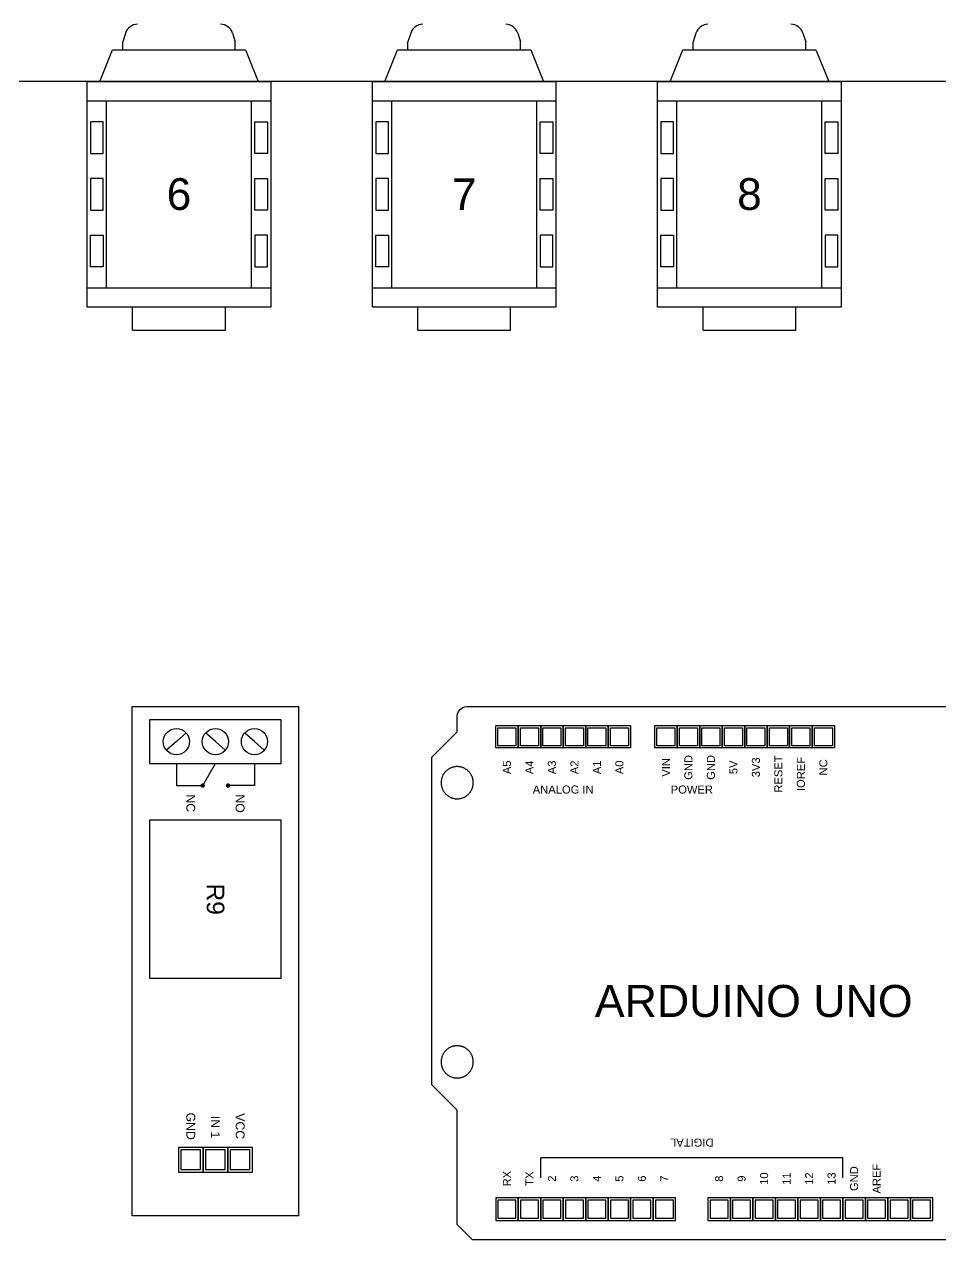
# Model space of a CAD drawing. Header units: centimetres. Extents: x 3.3 to 32.6, y -5.1 to 16.9.
# Drawn here: x 14.54 to 18.155, y 2.215 to 7.006 of the extents above; entities that cross this region are included whole.
import ezdxf

# ---------------------------------------------------------------- set-up
doc = ezdxf.new("R2010")
doc.units = ezdxf.units.CM
doc.header["$MEASUREMENT"] = 0
for name, color, linetype in [('Board', 9, 'Continuous'), ('Components', 3, 'Continuous'), ('Contact', 1, 'Continuous'), ('Ligne', 4, 'Continuous')]:
    doc.layers.add(name, color=color, linetype=linetype)
doc.layers.add('Incisione', color=7, linetype='Continuous', true_color=0x1710ff)
doc.layers.add('Taglio', color=7, linetype='Continuous', true_color=0xc0240f)
doc.styles.get("Standard").update_dxf_attribs({"font": 'arial.ttf'})

msp = doc.modelspace()

# ---------------------------------------------------------------- linework, layer by layer
at = {"ltscale": 0.5}
for p, q in [((14.96546, 2.30952), (14.96546, 4.31661)), ((15.62317, 2.30952), (15.62317, 4.31661)), ((15.55394, 4.26468), (15.03469, 4.26468)), ((15.03469, 4.26468), (15.03469, 4.0916)), ((15.55394, 4.0916), (15.55394, 4.26468)), ((16.3998, 4.24179), (16.48852, 4.24179)), ((16.3998, 4.15307), (16.3998, 4.24179)), ((16.40867, 4.23292), (16.47965, 4.23292)), ((16.40867, 4.16194), (16.40867, 4.23292)), ((16.47965, 4.23292), (16.47965, 4.16194)), ((16.48852, 4.24179), (16.48852, 4.15307)), ((16.48852, 4.24179), (16.57724, 4.24179)), ((16.48852, 4.15307), (16.48852, 4.24179)), ((16.49739, 4.23292), (16.56837, 4.23292)), ((16.49739, 4.16194), (16.49739, 4.23292)), ((16.56837, 4.23292), (16.56837, 4.16194)), ((16.57724, 4.24179), (16.57724, 4.15307)), ((16.57724, 4.24179), (16.66596, 4.24179)), ((16.57724, 4.15307), (16.57724, 4.24179)), ((16.58612, 4.23292), (16.65709, 4.23292)), ((16.58612, 4.16194), (16.58612, 4.23292)), ((16.65709, 4.23292), (16.65709, 4.16194)), ((16.66596, 4.24179), (16.66596, 4.15307)), ((16.66596, 4.24179), (16.75469, 4.24179)), ((16.66596, 4.15307), (16.66596, 4.24179)), ((16.67484, 4.23292), (16.74581, 4.23292)), ((16.67484, 4.16194), (16.67484, 4.23292)), ((16.74581, 4.23292), (16.74581, 4.16194)), ((16.75469, 4.24179), (16.84341, 4.24179)), ((16.75469, 4.15307), (16.75469, 4.24179)), ((16.75469, 4.24179), (16.75469, 4.15307)), ((16.76356, 4.23292), (16.83453, 4.23292)), ((16.76356, 4.16194), (16.76356, 4.23292)), ((16.83453, 4.23292), (16.83453, 4.16194)), ((16.84341, 4.24179), (16.84341, 4.15307)), ((16.84341, 4.24179), (16.93213, 4.24179)), ((16.84341, 4.15307), (16.84341, 4.24179)), ((16.85228, 4.23292), (16.92326, 4.23292)), ((16.85228, 4.16194), (16.85228, 4.23292)), ((16.92326, 4.23292), (16.92326, 4.16194)), ((16.93213, 4.24179), (16.93213, 4.15307)), ((17.02692, 4.24179), (17.11564, 4.24179)), ((17.02692, 4.15307), (17.02692, 4.24179)), ((17.03579, 4.23292), (17.10677, 4.23292)), ((17.03579, 4.16194), (17.03579, 4.23292)), ((17.10677, 4.23292), (17.10677, 4.16194)), ((17.11564, 4.24179), (17.11564, 4.15307)), ((17.11564, 4.24179), (17.20436, 4.24179)), ((17.11564, 4.15307), (17.11564, 4.24179)), ((17.12451, 4.23292), (17.19549, 4.23292)), ((17.12451, 4.16194), (17.12451, 4.23292)), ((17.19549, 4.23292), (17.19549, 4.16194)), ((17.20436, 4.24179), (17.20436, 4.15307)), ((17.20436, 4.24179), (17.29308, 4.24179)), ((17.20436, 4.15307), (17.20436, 4.24179)), ((17.21323, 4.23292), (17.28421, 4.23292)), ((17.21323, 4.16194), (17.21323, 4.23292)), ((17.28421, 4.23292), (17.28421, 4.16194)), ((17.29308, 4.24179), (17.29308, 4.15307)), ((17.29308, 4.24179), (17.3818, 4.24179)), ((17.29308, 4.15307), (17.29308, 4.24179)), ((17.30195, 4.23292), (17.37293, 4.23292)), ((17.30195, 4.16194), (17.30195, 4.23292)), ((17.37293, 4.23292), (17.37293, 4.16194)), ((17.3818, 4.24179), (17.47052, 4.24179)), ((17.3818, 4.15307), (17.3818, 4.24179)), ((17.3818, 4.24179), (17.3818, 4.15307)), ((17.39067, 4.23292), (17.46165, 4.23292)), ((17.39067, 4.16194), (17.39067, 4.23292)), ((17.46165, 4.23292), (17.46165, 4.16194)), ((17.47052, 4.24179), (17.47052, 4.15307)), ((17.47052, 4.24179), (17.55924, 4.24179)), ((17.47052, 4.15307), (17.47052, 4.24179)), ((17.47939, 4.23292), (17.55037, 4.23292)), ((17.47939, 4.16194), (17.47939, 4.23292)), ((17.55037, 4.23292), (17.55037, 4.16194)), ((17.55924, 4.24179), (17.55924, 4.15307)), ((17.55924, 4.24179), (17.64796, 4.24179)), ((17.55924, 4.15307), (17.55924, 4.24179)), ((17.56812, 4.23292), (17.63909, 4.23292)), ((17.56812, 4.16194), (17.56812, 4.23292)), ((17.63909, 4.23292), (17.63909, 4.16194)), ((17.64796, 4.24179), (17.64796, 4.15307)), ((17.64796, 4.24179), (17.73669, 4.24179)), ((17.64796, 4.15307), (17.64796, 4.24179)), ((17.65684, 4.23292), (17.72781, 4.23292)), ((17.65684, 4.16194), (17.65684, 4.23292)), ((17.72781, 4.23292), (17.72781, 4.16194)), ((17.73669, 4.24179), (17.73669, 4.15307)), ((15.14032, 4.17814), (15.10149, 4.14399)), ((15.14032, 4.17814), (15.17915, 4.2123)), ((15.29431, 4.17814), (15.25548, 4.2123)), ((15.29431, 4.17814), (15.33315, 4.14399)), ((15.4483, 4.17814), (15.40947, 4.2123)), ((15.4483, 4.17814), (15.48714, 4.14399)), ((16.48852, 4.15307), (16.3998, 4.15307)), ((16.47965, 4.16194), (16.40867, 4.16194)), ((16.57724, 4.15307), (16.48852, 4.15307)), ((16.56837, 4.16194), (16.49739, 4.16194)), ((16.66596, 4.15307), (16.57724, 4.15307)), ((16.65709, 4.16194), (16.58612, 4.16194)), ((16.75469, 4.15307), (16.66596, 4.15307)), ((16.74581, 4.16194), (16.67484, 4.16194)), ((16.84341, 4.15307), (16.75469, 4.15307)), ((16.83453, 4.16194), (16.76356, 4.16194)), ((16.93213, 4.15307), (16.84341, 4.15307)), ((16.92326, 4.16194), (16.85228, 4.16194)), ((17.11564, 4.15307), (17.02692, 4.15307)), ((17.10677, 4.16194), (17.03579, 4.16194)), ((17.20436, 4.15307), (17.11564, 4.15307)), ((17.19549, 4.16194), (17.12451, 4.16194)), ((17.29308, 4.15307), (17.20436, 4.15307)), ((17.28421, 4.16194), (17.21323, 4.16194)), ((17.3818, 4.15307), (17.29308, 4.15307)), ((17.37293, 4.16194), (17.30195, 4.16194)), ((17.47052, 4.15307), (17.3818, 4.15307)), ((17.46165, 4.16194), (17.39067, 4.16194)), ((17.55924, 4.15307), (17.47052, 4.15307)), ((17.55037, 4.16194), (17.47939, 4.16194)), ((17.64796, 4.15307), (17.55924, 4.15307)), ((17.63909, 4.16194), (17.56812, 4.16194)), ((17.73669, 4.15307), (17.64796, 4.15307)), ((17.72781, 4.16194), (17.65684, 4.16194)), ((15.03469, 4.0916), (15.55394, 4.0916)), ((15.55394, 3.8686), (15.03469, 3.8686)), ((15.03469, 3.8686), (15.03469, 3.2455)), ((15.55394, 3.2455), (15.55394, 3.8686)), ((15.03469, 3.2455), (15.55394, 3.2455)), ((15.24563, 2.57862), (15.14827, 2.57862)), ((15.14827, 2.57862), (15.14827, 2.48126)), ((15.2359, 2.56888), (15.15801, 2.56888)), ((15.15801, 2.56888), (15.15801, 2.491)), ((15.2359, 2.491), (15.2359, 2.56888)), ((15.24563, 2.48126), (15.24563, 2.57862)), ((15.34299, 2.57862), (15.24563, 2.57862)), ((15.24563, 2.57862), (15.24563, 2.48126)), ((15.33326, 2.56888), (15.25537, 2.56888)), ((15.25537, 2.56888), (15.25537, 2.491)), ((15.33326, 2.491), (15.33326, 2.56888)), ((15.34299, 2.48126), (15.34299, 2.57862)), ((15.44035, 2.57862), (15.34299, 2.57862)), ((15.34299, 2.57862), (15.34299, 2.48126)), ((15.43061, 2.56888), (15.35273, 2.56888)), ((15.35273, 2.56888), (15.35273, 2.491)), ((15.43061, 2.491), (15.43061, 2.56888)), ((15.44035, 2.48126), (15.44035, 2.57862)), ((15.14827, 2.48126), (15.24563, 2.48126)), ((15.15801, 2.491), (15.2359, 2.491)), ((15.24563, 2.48126), (15.34299, 2.48126)), ((15.25537, 2.491), (15.33326, 2.491)), ((15.34299, 2.48126), (15.44035, 2.48126)), ((15.35273, 2.491), (15.43061, 2.491)), ((16.48852, 2.37928), (16.3998, 2.37928)), ((16.3998, 2.37928), (16.3998, 2.29056)), ((16.47965, 2.37041), (16.40867, 2.37041)), ((16.40867, 2.37041), (16.40867, 2.29943)), ((16.47965, 2.29943), (16.47965, 2.37041)), ((16.48852, 2.29056), (16.48852, 2.37928)), ((16.57724, 2.37928), (16.48852, 2.37928)), ((16.48852, 2.37928), (16.48852, 2.29056)), ((16.56837, 2.37041), (16.49739, 2.37041)), ((16.49739, 2.37041), (16.49739, 2.29943)), ((16.56837, 2.29943), (16.56837, 2.37041)), ((16.57724, 2.29056), (16.57724, 2.37928)), ((16.66596, 2.37928), (16.57724, 2.37928)), ((16.57724, 2.37928), (16.57724, 2.29056)), ((16.65709, 2.37041), (16.58612, 2.37041)), ((16.58612, 2.37041), (16.58612, 2.29943)), ((16.65709, 2.29943), (16.65709, 2.37041)), ((16.66596, 2.29056), (16.66596, 2.37928)), ((16.75469, 2.37928), (16.66596, 2.37928)), ((16.66596, 2.37928), (16.66596, 2.29056)), ((16.74581, 2.37041), (16.67484, 2.37041)), ((16.67484, 2.37041), (16.67484, 2.29943)), ((16.74581, 2.29943), (16.74581, 2.37041)), ((16.84341, 2.37928), (16.75469, 2.37928)), ((16.75469, 2.37928), (16.75469, 2.29056)), ((16.75469, 2.29056), (16.75469, 2.37928)), ((16.83453, 2.37041), (16.76356, 2.37041)), ((16.76356, 2.37041), (16.76356, 2.29943)), ((16.83453, 2.29943), (16.83453, 2.37041)), ((16.84341, 2.29056), (16.84341, 2.37928)), ((16.93213, 2.37928), (16.84341, 2.37928)), ((16.84341, 2.37928), (16.84341, 2.29056)), ((16.92326, 2.37041), (16.85228, 2.37041)), ((16.85228, 2.37041), (16.85228, 2.29943)), ((16.92326, 2.29943), (16.92326, 2.37041)), ((16.93213, 2.29056), (16.93213, 2.37928)), ((17.02085, 2.37928), (16.93213, 2.37928)), ((16.93213, 2.37928), (16.93213, 2.29056)), ((17.01198, 2.37041), (16.941, 2.37041)), ((16.941, 2.37041), (16.941, 2.29943)), ((17.01198, 2.29943), (17.01198, 2.37041)), ((17.02085, 2.29056), (17.02085, 2.37928)), ((17.10957, 2.37928), (17.02085, 2.37928)), ((17.02085, 2.37928), (17.02085, 2.29056)), ((17.1007, 2.37041), (17.02972, 2.37041)), ((17.02972, 2.37041), (17.02972, 2.29943)), ((17.1007, 2.29943), (17.1007, 2.37041)), ((17.10957, 2.29056), (17.10957, 2.37928)), ((17.32548, 2.37928), (17.23676, 2.37928)), ((17.23676, 2.37928), (17.23676, 2.29056)), ((17.31661, 2.37041), (17.24563, 2.37041)), ((17.24563, 2.37041), (17.24563, 2.29943)), ((17.31661, 2.29943), (17.31661, 2.37041)), ((17.32548, 2.29056), (17.32548, 2.37928)), ((17.4142, 2.37928), (17.32548, 2.37928)), ((17.32548, 2.37928), (17.32548, 2.29056)), ((17.40533, 2.37041), (17.33435, 2.37041)), ((17.33435, 2.37041), (17.33435, 2.29943)), ((17.40533, 2.29943), (17.40533, 2.37041)), ((17.4142, 2.29056), (17.4142, 2.37928)), ((17.50292, 2.37928), (17.4142, 2.37928)), ((17.4142, 2.37928), (17.4142, 2.29056)), ((17.49405, 2.37041), (17.42307, 2.37041)), ((17.42307, 2.37041), (17.42307, 2.29943)), ((17.49405, 2.29943), (17.49405, 2.37041)), ((17.50292, 2.29056), (17.50292, 2.37928)), ((17.59164, 2.37928), (17.50292, 2.37928)), ((17.50292, 2.37928), (17.50292, 2.29056)), ((17.58277, 2.37041), (17.51179, 2.37041)), ((17.51179, 2.37041), (17.51179, 2.29943)), ((17.58277, 2.29943), (17.58277, 2.37041)), ((17.68036, 2.37928), (17.59164, 2.37928)), ((17.59164, 2.37928), (17.59164, 2.29056)), ((17.59164, 2.29056), (17.59164, 2.37928)), ((17.67149, 2.37041), (17.60052, 2.37041)), ((17.60052, 2.37041), (17.60052, 2.29943)), ((17.67149, 2.29943), (17.67149, 2.37041)), ((17.68036, 2.29056), (17.68036, 2.37928)), ((17.76909, 2.37928), (17.68036, 2.37928)), ((17.68036, 2.37928), (17.68036, 2.29056)), ((17.76021, 2.37041), (17.68924, 2.37041)), ((17.68924, 2.37041), (17.68924, 2.29943)), ((17.76021, 2.29943), (17.76021, 2.37041)), ((17.76909, 2.29056), (17.76909, 2.37928)), ((17.85781, 2.37928), (17.76909, 2.37928)), ((17.76909, 2.37928), (17.76909, 2.29056)), ((17.84893, 2.37041), (17.77796, 2.37041)), ((17.77796, 2.37041), (17.77796, 2.29943)), ((17.84893, 2.29943), (17.84893, 2.37041)), ((17.85781, 2.29056), (17.85781, 2.37928)), ((17.94653, 2.37928), (17.85781, 2.37928)), ((17.85781, 2.37928), (17.85781, 2.29056)), ((17.93766, 2.37041), (17.86668, 2.37041)), ((17.86668, 2.37041), (17.86668, 2.29943)), ((17.93766, 2.29943), (17.93766, 2.37041)), ((17.94653, 2.29056), (17.94653, 2.37928)), ((18.03525, 2.37928), (17.94653, 2.37928)), ((17.94653, 2.37928), (17.94653, 2.29056)), ((18.02638, 2.37041), (17.9554, 2.37041)), ((17.9554, 2.37041), (17.9554, 2.29943)), ((18.02638, 2.29943), (18.02638, 2.37041)), ((18.03525, 2.29056), (18.03525, 2.37928)), ((18.12397, 2.37928), (18.03525, 2.37928)), ((18.03525, 2.37928), (18.03525, 2.29056)), ((18.1151, 2.37041), (18.04412, 2.37041)), ((18.04412, 2.37041), (18.04412, 2.29943)), ((18.1151, 2.29943), (18.1151, 2.37041)), ((18.12397, 2.29056), (18.12397, 2.37928)), ((16.3998, 2.29056), (16.48852, 2.29056)), ((16.40867, 2.29943), (16.47965, 2.29943)), ((16.48852, 2.29056), (16.57724, 2.29056)), ((16.49739, 2.29943), (16.56837, 2.29943)), ((16.57724, 2.29056), (16.66596, 2.29056)), ((16.58612, 2.29943), (16.65709, 2.29943)), ((16.66596, 2.29056), (16.75469, 2.29056)), ((16.67484, 2.29943), (16.74581, 2.29943)), ((16.75469, 2.29056), (16.84341, 2.29056)), ((16.76356, 2.29943), (16.83453, 2.29943)), ((16.84341, 2.29056), (16.93213, 2.29056)), ((16.85228, 2.29943), (16.92326, 2.29943)), ((16.93213, 2.29056), (17.02085, 2.29056)), ((16.941, 2.29943), (17.01198, 2.29943)), ((17.02085, 2.29056), (17.10957, 2.29056)), ((17.02972, 2.29943), (17.1007, 2.29943)), ((17.23676, 2.29056), (17.32548, 2.29056)), ((17.24563, 2.29943), (17.31661, 2.29943)), ((17.32548, 2.29056), (17.4142, 2.29056)), ((17.33435, 2.29943), (17.40533, 2.29943)), ((17.4142, 2.29056), (17.50292, 2.29056)), ((17.42307, 2.29943), (17.49405, 2.29943)), ((17.50292, 2.29056), (17.59164, 2.29056)), ((17.51179, 2.29943), (17.58277, 2.29943)), ((17.59164, 2.29056), (17.68036, 2.29056)), ((17.60052, 2.29943), (17.67149, 2.29943)), ((17.68036, 2.29056), (17.76909, 2.29056)), ((17.68924, 2.29943), (17.76021, 2.29943)), ((17.76909, 2.29056), (17.85781, 2.29056)), ((17.77796, 2.29943), (17.84893, 2.29943)), ((17.85781, 2.29056), (17.94653, 2.29056)), ((17.86668, 2.29943), (17.93766, 2.29943)), ((17.94653, 2.29056), (18.03525, 2.29056)), ((17.9554, 2.29943), (18.02638, 2.29943)), ((18.03525, 2.29056), (18.12397, 2.29056)), ((18.04412, 2.29943), (18.1151, 2.29943))]:
    msp.add_line(p, q, dxfattribs=at)
at = {"ltscale": 3}
for p, q in [((14.96546, 4.31661), (15.62317, 4.31661)), ((15.62317, 2.30952), (14.96546, 2.30952))]:
    msp.add_line(p, q, dxfattribs=at)
at = {"ltscale": 0.5}
for centre in [(15.14032, 4.17814), (15.29431, 4.17814), (15.4483, 4.17814)]:
    msp.add_circle(centre, 0.05172, dxfattribs=at)
at = {"layer": 'Board', "ltscale": 3}
msp.add_line((23.15063, 6.78072), (7.15063, 6.78072), dxfattribs=at)
at = {"layer": 'Components'}
for p, q in [((14.9395, 6.97096), (14.92863, 6.93697)), ((15.36175, 6.97096), (15.37263, 6.93697)), ((16.0645, 6.97096), (16.05363, 6.93697)), ((16.48675, 6.97096), (16.49763, 6.93697)), ((17.1895, 6.97096), (17.17863, 6.93697)), ((17.61175, 6.97096), (17.62263, 6.93697)), ((14.83813, 6.78072), (14.88813, 6.90572)), ((14.88813, 6.90572), (15.41313, 6.90572)), ((14.92863, 6.90572), (14.92863, 6.93697)), ((15.37263, 6.90572), (15.37263, 6.93697)), ((15.41313, 6.90572), (15.46313, 6.78072)), ((15.96313, 6.78072), (16.01313, 6.90572)), ((16.01313, 6.90572), (16.53813, 6.90572)), ((16.05363, 6.90572), (16.05363, 6.93697)), ((16.49763, 6.90572), (16.49763, 6.93697)), ((16.53813, 6.90572), (16.58813, 6.78072)), ((17.08813, 6.78072), (17.13813, 6.90572)), ((17.13813, 6.90572), (17.66313, 6.90572)), ((17.17863, 6.90572), (17.17863, 6.93697)), ((17.62263, 6.90572), (17.62263, 6.93697)), ((17.66313, 6.90572), (17.71313, 6.78072)), ((14.78863, 5.89072), (14.78863, 6.78072)), ((14.78863, 6.78072), (15.51263, 6.78072)), ((15.51263, 6.78072), (15.51263, 5.89072)), ((15.91363, 5.89072), (15.91363, 6.78072)), ((15.91363, 6.78072), (16.63763, 6.78072)), ((16.63763, 6.78072), (16.63763, 5.89072)), ((17.03863, 5.89072), (17.03863, 6.78072)), ((17.03863, 6.78072), (17.76263, 6.78072)), ((17.76263, 6.78072), (17.76263, 5.89072)), ((14.78863, 6.70472), (15.51263, 6.70472)), ((14.86463, 5.96672), (14.86463, 6.70472)), ((15.43663, 5.96672), (15.43663, 6.70472)), ((15.91363, 6.70472), (16.63763, 6.70472)), ((15.98963, 5.96672), (15.98963, 6.70472)), ((16.56163, 5.96672), (16.56163, 6.70472)), ((17.03863, 6.70472), (17.76263, 6.70472)), ((17.11463, 5.96672), (17.11463, 6.70472)), ((17.68663, 5.96672), (17.68663, 6.70472)), ((14.78863, 5.89072), (14.78863, 5.96672)), ((14.78863, 5.96672), (15.51263, 5.96672)), ((15.91363, 5.89072), (15.91363, 5.96672)), ((15.91363, 5.96672), (16.63763, 5.96672)), ((17.03863, 5.89072), (17.03863, 5.96672)), ((17.03863, 5.96672), (17.76263, 5.96672)), ((15.51263, 5.89072), (14.78863, 5.89072)), ((14.96763, 5.80072), (14.96763, 5.89072)), ((15.33363, 5.80072), (15.33363, 5.89072)), ((16.63763, 5.89072), (15.91363, 5.89072)), ((16.09263, 5.80072), (16.09263, 5.89072)), ((16.45863, 5.80072), (16.45863, 5.89072)), ((17.76263, 5.89072), (17.03863, 5.89072)), ((17.21763, 5.80072), (17.21763, 5.89072)), ((17.58363, 5.80072), (17.58363, 5.89072)), ((14.96763, 5.80072), (15.33363, 5.80072)), ((16.09263, 5.80072), (16.45863, 5.80072)), ((17.21763, 5.80072), (17.58363, 5.80072))]:
    msp.add_line(p, q, dxfattribs=at)
at = {"layer": 'Components', "ltscale": 3}
for p, q in [((14.85163, 6.62127), (14.80163, 6.62127)), ((14.80163, 6.62127), (14.80163, 6.49627)), ((14.85163, 6.49627), (14.85163, 6.62127)), ((15.44963, 6.62127), (15.49963, 6.62127)), ((15.44963, 6.49627), (15.44963, 6.62127)), ((15.49963, 6.62127), (15.49963, 6.49627)), ((15.97663, 6.62127), (15.92663, 6.62127)), ((15.92663, 6.62127), (15.92663, 6.49627)), ((15.97663, 6.49627), (15.97663, 6.62127)), ((16.57463, 6.62127), (16.62463, 6.62127)), ((16.57463, 6.49627), (16.57463, 6.62127)), ((16.62463, 6.62127), (16.62463, 6.49627)), ((17.10163, 6.62127), (17.05163, 6.62127)), ((17.05163, 6.62127), (17.05163, 6.49627)), ((17.10163, 6.49627), (17.10163, 6.62127)), ((17.69963, 6.62127), (17.74963, 6.62127)), ((17.69963, 6.49627), (17.69963, 6.62127)), ((17.74963, 6.62127), (17.74963, 6.49627)), ((14.80163, 6.49627), (14.85163, 6.49627)), ((15.49963, 6.49627), (15.44963, 6.49627)), ((15.92663, 6.49627), (15.97663, 6.49627)), ((16.62463, 6.49627), (16.57463, 6.49627)), ((17.05163, 6.49627), (17.10163, 6.49627)), ((17.74963, 6.49627), (17.69963, 6.49627)), ((14.85163, 6.39822), (14.80163, 6.39822)), ((14.80163, 6.39822), (14.80163, 6.27322)), ((14.85163, 6.27322), (14.85163, 6.39822)), ((15.44963, 6.39822), (15.49963, 6.39822)), ((15.44963, 6.27322), (15.44963, 6.39822)), ((15.49963, 6.39822), (15.49963, 6.27322)), ((15.97663, 6.39822), (15.92663, 6.39822)), ((15.92663, 6.39822), (15.92663, 6.27322)), ((15.97663, 6.27322), (15.97663, 6.39822)), ((16.57463, 6.39822), (16.62463, 6.39822)), ((16.57463, 6.27322), (16.57463, 6.39822)), ((16.62463, 6.39822), (16.62463, 6.27322)), ((17.10163, 6.39822), (17.05163, 6.39822)), ((17.05163, 6.39822), (17.05163, 6.27322)), ((17.10163, 6.27322), (17.10163, 6.39822)), ((17.69963, 6.39822), (17.74963, 6.39822)), ((17.69963, 6.27322), (17.69963, 6.39822)), ((17.74963, 6.39822), (17.74963, 6.27322)), ((14.80163, 6.27322), (14.85163, 6.27322)), ((15.49963, 6.27322), (15.44963, 6.27322)), ((15.92663, 6.27322), (15.97663, 6.27322)), ((16.62463, 6.27322), (16.57463, 6.27322)), ((17.05163, 6.27322), (17.10163, 6.27322)), ((17.74963, 6.27322), (17.69963, 6.27322)), ((14.80163, 6.05017), (14.80163, 6.17517)), ((14.80163, 6.17517), (14.85163, 6.17517)), ((14.85163, 6.17517), (14.85163, 6.05017)), ((15.49963, 6.17517), (15.44963, 6.17517)), ((15.44963, 6.17517), (15.44963, 6.05017)), ((15.49963, 6.05017), (15.49963, 6.17517)), ((15.92663, 6.05017), (15.92663, 6.17517)), ((15.92663, 6.17517), (15.97663, 6.17517)), ((15.97663, 6.17517), (15.97663, 6.05017)), ((16.62463, 6.17517), (16.57463, 6.17517)), ((16.57463, 6.17517), (16.57463, 6.05017)), ((16.62463, 6.05017), (16.62463, 6.17517)), ((17.05163, 6.05017), (17.05163, 6.17517)), ((17.05163, 6.17517), (17.10163, 6.17517)), ((17.10163, 6.17517), (17.10163, 6.05017)), ((17.74963, 6.17517), (17.69963, 6.17517)), ((17.69963, 6.17517), (17.69963, 6.05017)), ((17.74963, 6.05017), (17.74963, 6.17517)), ((14.85163, 6.05017), (14.80163, 6.05017)), ((15.44963, 6.05017), (15.49963, 6.05017)), ((15.97663, 6.05017), (15.92663, 6.05017)), ((16.57463, 6.05017), (16.62463, 6.05017)), ((17.10163, 6.05017), (17.05163, 6.05017)), ((17.69963, 6.05017), (17.74963, 6.05017))]:
    msp.add_line(p, q, dxfattribs=at)
at = {"layer": 'Components'}
for centre, start, end in [((14.98713, 6.95572), 90, 162.25533), ((15.31413, 6.95572), 17.74467, 90), ((16.11213, 6.95572), 90, 162.25533), ((16.43913, 6.95572), 17.74467, 90), ((17.23713, 6.95572), 90, 162.25533), ((17.56413, 6.95572), 17.74467, 90)]:
    msp.add_arc(centre, 0.05, start, end, dxfattribs=at)
at = {"layer": 'Contact', "ltscale": 0.5}
for p, q in [((15.14032, 4.0916), (15.14032, 4.00506)), ((15.24417, 4.00506), (15.29431, 4.0916)), ((15.4483, 4.0916), (15.4483, 4.00506)), ((15.14032, 4.00506), (15.24417, 4.00506)), ((15.4483, 4.00506), (15.34445, 4.00506))]:
    msp.add_line(p, q, dxfattribs=at)
at = {"layer": 'Contact', "ltscale": 3}
for p, q in [((16.57724, 2.45815), (16.57724, 2.53701)), ((17.76909, 2.53701), (16.57724, 2.53701)), ((17.76909, 2.45815), (17.76909, 2.53701))]:
    msp.add_line(p, q, dxfattribs=at)
at = {"layer": 'Contact', "ltscale": 0.5, "const_width": 0.00865}
for points in [[(15.24417, 4.00939, 1), (15.24417, 4.00073, 1)], [(15.34445, 4.00939, 1), (15.34445, 4.00073, 1)]]:
    msp.add_lwpolyline(points, format="xyb", close=True, dxfattribs=at)
at = {"layer": 'Incisione', "color": 0, "lineweight": 25, "ltscale": 0.125}
for points in [[(16.26791, 4.3116), (16.27708, 4.31494)], [(16.27708, 4.31494), (16.2871, 4.31661)], [(16.2871, 4.31661), (18.81097, 4.31661)], [(16.24788, 4.27739), (16.24955, 4.28741)], [(16.24788, 4.21649), (16.24788, 4.27739)], [(16.24955, 4.28741), (16.25289, 4.29658)], [(16.25289, 4.29658), (16.25956, 4.30493)], [(16.25956, 4.30493), (16.26791, 4.3116)], [(16.14776, 4.11637), (16.24788, 4.21649)], [(16.14776, 2.82564), (16.14776, 4.11637)], [(16.24788, 2.72552), (16.14776, 2.82564)], [(16.24788, 2.27498), (16.24788, 2.72552)], [(16.30796, 2.21491), (16.24788, 2.27498)], [(18.81097, 2.21491), (16.30796, 2.21491)]]:
    msp.add_lwpolyline(points, dxfattribs=at)
at = {"layer": 'Taglio', "color": 0, "lineweight": 25, "ltscale": 0.125}
for points in [[(16.24788, 4.07966), (16.24567, 4.07962), (16.24346, 4.0795), (16.24125, 4.07931), (16.23906, 4.07904), (16.23687, 4.07869), (16.2347, 4.07827), (16.23254, 4.07777), (16.2304, 4.0772), (16.22829, 4.07655), (16.2262, 4.07583), (16.22413, 4.07504), (16.22209, 4.07417), (16.22009, 4.07324), (16.21811, 4.07223), (16.21618, 4.07116), (16.21428, 4.07002), (16.21242, 4.06882), (16.21061, 4.06755), (16.20884, 4.06621), (16.20712, 4.06482), (16.20545, 4.06337), (16.20383, 4.06186), (16.20227, 4.06029), (16.20076, 4.05868), (16.19931, 4.05701), (16.19792, 4.05529), (16.19658, 4.05352), (16.19531, 4.0517), (16.19411, 4.04985), (16.19297, 4.04795), (16.1919, 4.04602), (16.19089, 4.04404), (16.18996, 4.04204), (16.18909, 4.04), (16.1883, 4.03793), (16.18758, 4.03584), (16.18693, 4.03372), (16.18636, 4.03159), (16.18586, 4.02943), (16.18544, 4.02726), (16.18509, 4.02507), (16.18482, 4.02287), (16.18463, 4.02067), (16.18451, 4.01846), (16.18447, 4.01625)], [(16.18447, 4.01625), (16.18451, 4.01405), (16.18463, 4.01186), (16.18482, 4.00967), (16.18508, 4.00749), (16.18542, 4.00532), (16.18584, 4.00316), (16.18633, 4.00102), (16.18689, 3.99889), (16.18753, 3.99679), (16.18824, 3.99471), (16.18902, 3.99266), (16.18988, 3.99063), (16.1908, 3.98864), (16.19179, 3.98668), (16.19285, 3.98475), (16.19397, 3.98287), (16.19516, 3.98102), (16.19641, 3.97921), (16.19773, 3.97745), (16.1991, 3.97574), (16.20053, 3.97407), (16.20202, 3.97246), (16.20357, 3.97089), (16.20516, 3.96939), (16.20681, 3.96793), (16.20851, 3.96654), (16.21026, 3.96521), (16.21205, 3.96393), (16.21388, 3.96272), (16.21576, 3.96158), (16.21767, 3.9605), (16.21962, 3.95948), (16.2216, 3.95854), (16.22362, 3.95766), (16.22566, 3.95686), (16.22773, 3.95612), (16.22983, 3.95546), (16.23194, 3.95487), (16.23408, 3.95436), (16.23623, 3.95392), (16.2384, 3.95355), (16.24058, 3.95326), (16.24276, 3.95304), (16.24495, 3.9529), (16.24715, 3.95284), (16.24935, 3.95285), (16.25154, 3.95294), (16.25373, 3.95311), (16.25592, 3.95335), (16.25809, 3.95366), (16.26025, 3.95406), (16.2624, 3.95452), (16.26453, 3.95506), (16.26664, 3.95567), (16.26873, 3.95636), (16.27079, 3.95712), (16.27282, 3.95795), (16.27483, 3.95885), (16.2768, 3.95981), (16.27874, 3.96085), (16.28064, 3.96195), (16.2825, 3.96312), (16.28432, 3.96435), (16.2861, 3.96564), (16.28783, 3.967), (16.28951, 3.96841), (16.29114, 3.96988), (16.29272, 3.97141), (16.29425, 3.97299), (16.29572, 3.97462), (16.29713, 3.9763), (16.29848, 3.97803), (16.29978, 3.97981), (16.30101, 3.98163), (16.30218, 3.98349), (16.30328, 3.98539), (16.30431, 3.98733), (16.30528, 3.9893), (16.30618, 3.99131), (16.30701, 3.99334), (16.30777, 3.9954), (16.30845, 3.99749), (16.30907, 3.9996), (16.30961, 4.00173), (16.31007, 4.00388), (16.31047, 4.00604), (16.31078, 4.00821), (16.31102, 4.0104), (16.31119, 4.01259), (16.31128, 4.01478), (16.31129, 4.01698), (16.31122, 4.01918), (16.31109, 4.02137), (16.31087, 4.02355), (16.31058, 4.02573), (16.31021, 4.0279), (16.30977, 4.03005), (16.30926, 4.03219), (16.30867, 4.0343), (16.30801, 4.0364), (16.30727, 4.03847), (16.30647, 4.04051), (16.30559, 4.04253), (16.30464, 4.04451), (16.30363, 4.04646), (16.30255, 4.04837), (16.30141, 4.05025), (16.3002, 4.05208), (16.29892, 4.05387), (16.29759, 4.05562), (16.29619, 4.05732), (16.29474, 4.05897), (16.29324, 4.06056), (16.29167, 4.06211), (16.29006, 4.0636), (16.28839, 4.06503), (16.28668, 4.0664), (16.28492, 4.06772), (16.28311, 4.06897), (16.28126, 4.07016), (16.27938, 4.07128), (16.27745, 4.07234), (16.27549, 4.07333), (16.2735, 4.07425), (16.27147, 4.07511), (16.26942, 4.07589), (16.26734, 4.0766), (16.26524, 4.07724), (16.26311, 4.0778), (16.26097, 4.07829), (16.25881, 4.07871), (16.25664, 4.07905), (16.25446, 4.07931), (16.25227, 4.0795), (16.25008, 4.07962), (16.24788, 4.07966)], [(16.24788, 2.97916), (16.24567, 2.97912), (16.24346, 2.97901), (16.24125, 2.97881), (16.23906, 2.97854), (16.23687, 2.9782), (16.2347, 2.97778), (16.23254, 2.97728), (16.2304, 2.97671), (16.22829, 2.97606), (16.2262, 2.97534), (16.22413, 2.97454), (16.22209, 2.97368), (16.22009, 2.97274), (16.21811, 2.97174), (16.21618, 2.97067), (16.21428, 2.96953), (16.21242, 2.96832), (16.21061, 2.96705), (16.20884, 2.96572), (16.20712, 2.96433), (16.20545, 2.96287), (16.20383, 2.96137), (16.20227, 2.9598), (16.20076, 2.95818), (16.19931, 2.95651), (16.19792, 2.95479), (16.19658, 2.95302), (16.19531, 2.95121), (16.19411, 2.94935), (16.19297, 2.94746), (16.1919, 2.94552), (16.19089, 2.94355), (16.18996, 2.94154), (16.18909, 2.93951), (16.1883, 2.93744), (16.18758, 2.93535), (16.18693, 2.93323), (16.18636, 2.93109), (16.18586, 2.92894), (16.18544, 2.92676), (16.18509, 2.92458), (16.18482, 2.92238), (16.18463, 2.92018), (16.18451, 2.91797), (16.18447, 2.91575)], [(16.18447, 2.91575), (16.18451, 2.91356), (16.18463, 2.91136), (16.18482, 2.90917), (16.18508, 2.90699), (16.18542, 2.90482), (16.18584, 2.90266), (16.18633, 2.90052), (16.18689, 2.8984), (16.18753, 2.8963), (16.18824, 2.89422), (16.18902, 2.89216), (16.18988, 2.89014), (16.1908, 2.88815), (16.19179, 2.88618), (16.19285, 2.88426), (16.19397, 2.88237), (16.19516, 2.88052), (16.19641, 2.87872), (16.19773, 2.87696), (16.1991, 2.87524), (16.20053, 2.87358), (16.20202, 2.87196), (16.20357, 2.8704), (16.20516, 2.86889), (16.20681, 2.86744), (16.20851, 2.86605), (16.21026, 2.86471), (16.21205, 2.86344), (16.21388, 2.86223), (16.21576, 2.86108), (16.21767, 2.86), (16.21962, 2.85899), (16.2216, 2.85805), (16.22362, 2.85717), (16.22566, 2.85636), (16.22773, 2.85563), (16.22983, 2.85497), (16.23194, 2.85438), (16.23408, 2.85386), (16.23623, 2.85342), (16.2384, 2.85306), (16.24058, 2.85276), (16.24276, 2.85255), (16.24495, 2.85241), (16.24715, 2.85235), (16.24935, 2.85236), (16.25154, 2.85245), (16.25373, 2.85261), (16.25592, 2.85285), (16.25809, 2.85317), (16.26025, 2.85356), (16.2624, 2.85403), (16.26453, 2.85457), (16.26664, 2.85518), (16.26873, 2.85587), (16.27079, 2.85662), (16.27282, 2.85745), (16.27483, 2.85835), (16.2768, 2.85932), (16.27874, 2.86036), (16.28064, 2.86146), (16.2825, 2.86263), (16.28432, 2.86386), (16.2861, 2.86515), (16.28783, 2.8665), (16.28951, 2.86792), (16.29114, 2.86939), (16.29272, 2.87091), (16.29425, 2.87249), (16.29572, 2.87413), (16.29713, 2.87581), (16.29848, 2.87754), (16.29978, 2.87932), (16.30101, 2.88113), (16.30218, 2.883), (16.30328, 2.8849), (16.30431, 2.88683), (16.30528, 2.88881), (16.30618, 2.89081), (16.30701, 2.89285), (16.30777, 2.89491), (16.30845, 2.897), (16.30907, 2.8991), (16.30961, 2.90123), (16.31007, 2.90338), (16.31047, 2.90554), (16.31078, 2.90772), (16.31102, 2.9099), (16.31119, 2.91209), (16.31128, 2.91429), (16.31129, 2.91648), (16.31122, 2.91868), (16.31109, 2.92087), (16.31087, 2.92306), (16.31058, 2.92524), (16.31021, 2.9274), (16.30977, 2.92956), (16.30926, 2.93169), (16.30867, 2.93381), (16.30801, 2.9359), (16.30727, 2.93797), (16.30647, 2.94002), (16.30559, 2.94203), (16.30464, 2.94402), (16.30363, 2.94597), (16.30255, 2.94788), (16.30141, 2.94975), (16.3002, 2.95159), (16.29892, 2.95338), (16.29759, 2.95512), (16.29619, 2.95682), (16.29474, 2.95847), (16.29324, 2.96007), (16.29167, 2.96161), (16.29006, 2.9631), (16.28839, 2.96454), (16.28668, 2.96591), (16.28492, 2.96722), (16.28311, 2.96848), (16.28126, 2.96966), (16.27938, 2.97079), (16.27745, 2.97185), (16.27549, 2.97284), (16.2735, 2.97376), (16.27147, 2.97461), (16.26942, 2.97539), (16.26734, 2.9761), (16.26524, 2.97674), (16.26311, 2.97731), (16.26097, 2.9778), (16.25881, 2.97821), (16.25664, 2.97855), (16.25446, 2.97882), (16.25227, 2.97901), (16.25008, 2.97912), (16.24788, 2.97916)]]:
    msp.add_lwpolyline(points, dxfattribs=at)

# ---------------------------------------------------------------- texts
at = {"layer": 'Components', "ltscale": 3, "char_height": 0.125, "attachment_point": 5}
for s, insert in [('6', (15.15063, 6.33572)), ('7', (16.27563, 6.33572)), ('8', (17.40063, 6.33572))]:
    msp.add_mtext_dynamic_manual_height_columns(s, width=0.572, gutter_width=0.87078, heights=[0], dxfattribs=dict(at, insert=insert))
at = {"layer": 'Contact', "ltscale": 3}
for s, p in [('NC', (15.17955, 3.97018)), ('NO', (15.37443, 3.97018))]:
    msp.add_text(s, height=0.034616, rotation=270, dxfattribs=at).set_placement(p)
at = {"layer": 'Contact', "ltscale": 3, "attachment_point": 5}
for s, width, insert, char_height, rotation in [('GND', 0.2700027, (17.16, 4.07677), 0.031545, 90), ('GND', 0.2700027, (17.24872, 4.07677), 0.031545, 90), ('RESET', 0.2700027, (17.51488, 4.05067), 0.031545, 90), ('A5', 0.2700027, (16.44416, 4.07677), 0.031545, 90), ('A4', 0.2700027, (16.53288, 4.07677), 0.031545, 90), ('A3', 0.2700027, (16.6216, 4.07677), 0.031545, 90), ('A2', 0.2700027, (16.71032, 4.07677), 0.031545, 90), ('A1', 0.2700027, (16.79905, 4.07677), 0.031545, 90), ('A0', 0.2700027, (16.88777, 4.07677), 0.031545, 90), ('VIN', 0.2700027, (17.07128, 4.07677), 0.031545, 90), ('5V', 0.2700027, (17.33744, 4.07677), 0.031545, 90), ('3V3', 0.2700027, (17.42616, 4.07677), 0.031545, 90), ('\\pt0.15773;IOREF', 0.2700027, (17.6036, 4.05067), 0.0315452, 90), ('NC', 0.2700027, (17.69233, 4.07677), 0.031545, 90), ('GND', 0.2700027, (15.19695, 2.66235), 0.034616, 270), ('IN 1', 0.2700027, (15.29431, 2.65881), 0.034616, 270), ('VCC', 0.2700027, (15.39167, 2.66235), 0.034616, 270), ('DIGITAL', 1.0888114, (17.17316, 2.59779), 0.031545, 180), ('GND', 0.2700027, (17.81345, 2.45558), 0.031545, 90), ('AREF', 0.2700027, (17.90217, 2.45558), 0.031545, 90), ('RX', 0.2700027, (16.44416, 2.45558), 0.031545, 90), ('TX', 0.2700027, (16.53288, 2.45558), 0.031545, 90), ('2', 0.2700027, (16.6216, 2.45558), 0.03155, 90), ('3', 0.2700027, (16.71032, 2.45558), 0.03155, 90), ('4', 0.2700027, (16.79905, 2.45558), 0.03155, 90), ('5', 0.2700027, (16.88777, 2.45558), 0.03155, 90), ('6', 0.2700027, (16.97649, 2.45558), 0.03155, 90), ('7', 0.2700027, (17.06521, 2.45558), 0.03155, 90), ('8', 0.2700027, (17.28112, 2.45558), 0.03155, 90), ('9', 0.2700027, (17.36984, 2.45558), 0.03155, 90), ('10', 0.2700027, (17.45856, 2.45558), 0.031545, 90), ('11', 0.2700027, (17.54728, 2.45558), 0.031545, 90), ('12', 0.2700027, (17.636, 2.45558), 0.031545, 90), ('13', 0.2700027, (17.72472, 2.45558), 0.031545, 90)]:
    msp.add_mtext_dynamic_manual_height_columns(s, width=width, gutter_width=0.5, heights=[0], dxfattribs=dict(at, insert=insert, char_height=char_height, rotation=rotation))
at = {"layer": 'Contact', "ltscale": 3, "char_height": 0.031545, "attachment_point": 5}
for s, insert in [('ANALOG IN', (16.66596, 3.98915)), ('POWER', (17.17351, 3.98915))]:
    msp.add_mtext_dynamic_manual_height_columns(s, width=1.0888114, gutter_width=0.5, heights=[0], dxfattribs=dict(at, insert=insert))
at = {"layer": 'Ligne', "ltscale": 0.5, "insert": (15.29431, 3.55705), "char_height": 0.069233, "attachment_point": 5, "rotation": 270}
msp.add_mtext_dynamic_manual_height_columns('R9', width=0.9, gutter_width=0.5, heights=[0], dxfattribs=at)
at = {"layer": 'Ligne', "ltscale": 3, "insert": (17.41751, 3.15503), "char_height": 0.126181, "attachment_point": 5}
msp.add_mtext_dynamic_manual_height_columns('ARDUINO UNO', width=3.33125, gutter_width=0.5, heights=[0], dxfattribs=at)

doc.saveas('drawing.dxf')
